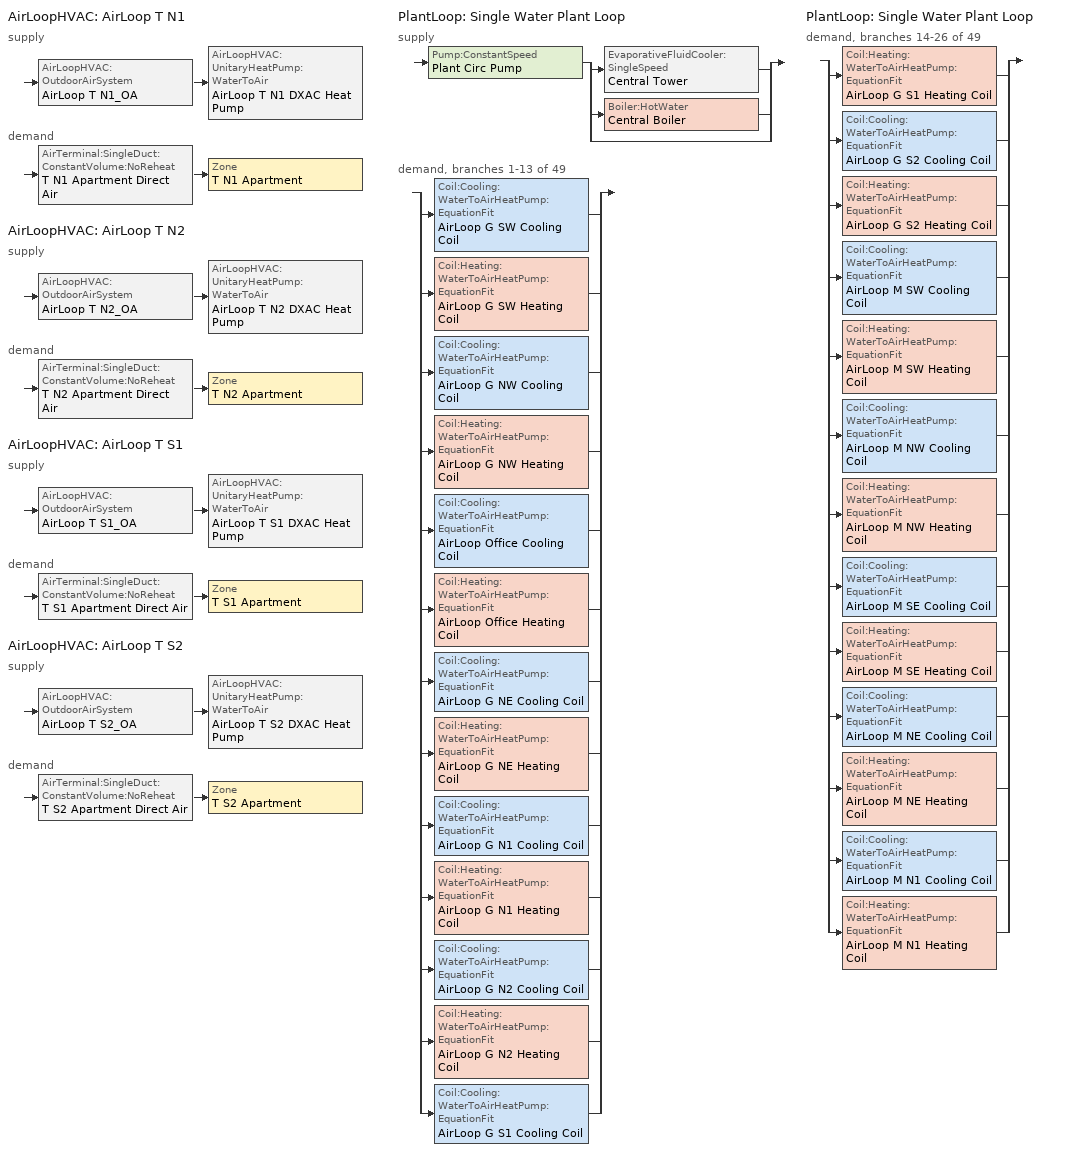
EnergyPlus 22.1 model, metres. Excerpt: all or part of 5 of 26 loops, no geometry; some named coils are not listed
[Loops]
AirLoopHVAC 'AirLoop T N1'
 supply: AirLoopHVAC:OutdoorAirSystem 'AirLoop T N1_OA' > AirLoopHVAC:UnitaryHeatPump:WaterToAir 'AirLoop T N1 DXAC Heat Pump'
 demand: AirTerminal:SingleDuct:ConstantVolume:NoReheat 'T N1 Apartment Direct Air' > Zone 'T N1 Apartment'
AirLoopHVAC 'AirLoop T N2'
 supply: AirLoopHVAC:OutdoorAirSystem 'AirLoop T N2_OA' > AirLoopHVAC:UnitaryHeatPump:WaterToAir 'AirLoop T N2 DXAC Heat Pump'
 demand: AirTerminal:SingleDuct:ConstantVolume:NoReheat 'T N2 Apartment Direct Air' > Zone 'T N2 Apartment'
AirLoopHVAC 'AirLoop T S1'
 supply: AirLoopHVAC:OutdoorAirSystem 'AirLoop T S1_OA' > AirLoopHVAC:UnitaryHeatPump:WaterToAir 'AirLoop T S1 DXAC Heat Pump'
 demand: AirTerminal:SingleDuct:ConstantVolume:NoReheat 'T S1 Apartment Direct Air' > Zone 'T S1 Apartment'
AirLoopHVAC 'AirLoop T S2'
 supply: AirLoopHVAC:OutdoorAirSystem 'AirLoop T S2_OA' > AirLoopHVAC:UnitaryHeatPump:WaterToAir 'AirLoop T S2 DXAC Heat Pump'
 demand: AirTerminal:SingleDuct:ConstantVolume:NoReheat 'T S2 Apartment Direct Air' > Zone 'T S2 Apartment'
PlantLoop 'Single Water Plant Loop'
 supply: Pump:ConstantSpeed 'Plant Circ Pump' > split
  | EvaporativeFluidCooler:SingleSpeed 'Central Tower'
  | Boiler:HotWater 'Central Boiler'
  | bypass
 demand, branches 1-13 of 49: split
  | Coil:Cooling:WaterToAirHeatPump:EquationFit 'AirLoop G SW Cooling Coil'
  | Coil:Heating:WaterToAirHeatPump:EquationFit 'AirLoop G SW Heating Coil'
  | Coil:Cooling:WaterToAirHeatPump:EquationFit 'AirLoop G NW Cooling Coil'
  | Coil:Heating:WaterToAirHeatPump:EquationFit 'AirLoop G NW Heating Coil'
  | Coil:Cooling:WaterToAirHeatPump:EquationFit 'AirLoop Office Cooling Coil'
  | Coil:Heating:WaterToAirHeatPump:EquationFit 'AirLoop Office Heating Coil'
  | Coil:Cooling:WaterToAirHeatPump:EquationFit 'AirLoop G NE Cooling Coil'
  | Coil:Heating:WaterToAirHeatPump:EquationFit 'AirLoop G NE Heating Coil'
  | Coil:Cooling:WaterToAirHeatPump:EquationFit 'AirLoop G N1 Cooling Coil'
  | Coil:Heating:WaterToAirHeatPump:EquationFit 'AirLoop G N1 Heating Coil'
  | Coil:Cooling:WaterToAirHeatPump:EquationFit 'AirLoop G N2 Cooling Coil'
  | Coil:Heating:WaterToAirHeatPump:EquationFit 'AirLoop G N2 Heating Coil'
  | Coil:Cooling:WaterToAirHeatPump:EquationFit 'AirLoop G S1 Cooling Coil'
PlantLoop 'Single Water Plant Loop'
 demand, branches 14-26 of 49: split
  | Coil:Heating:WaterToAirHeatPump:EquationFit 'AirLoop G S1 Heating Coil'
  | Coil:Cooling:WaterToAirHeatPump:EquationFit 'AirLoop G S2 Cooling Coil'
  | Coil:Heating:WaterToAirHeatPump:EquationFit 'AirLoop G S2 Heating Coil'
  | Coil:Cooling:WaterToAirHeatPump:EquationFit 'AirLoop M SW Cooling Coil'
  | Coil:Heating:WaterToAirHeatPump:EquationFit 'AirLoop M SW Heating Coil'
  | Coil:Cooling:WaterToAirHeatPump:EquationFit 'AirLoop M NW Cooling Coil'
  | Coil:Heating:WaterToAirHeatPump:EquationFit 'AirLoop M NW Heating Coil'
  | Coil:Cooling:WaterToAirHeatPump:EquationFit 'AirLoop M SE Cooling Coil'
  | Coil:Heating:WaterToAirHeatPump:EquationFit 'AirLoop M SE Heating Coil'
  | Coil:Cooling:WaterToAirHeatPump:EquationFit 'AirLoop M NE Cooling Coil'
  | Coil:Heating:WaterToAirHeatPump:EquationFit 'AirLoop M NE Heating Coil'
  | Coil:Cooling:WaterToAirHeatPump:EquationFit 'AirLoop M N1 Cooling Coil'
  | Coil:Heating:WaterToAirHeatPump:EquationFit 'AirLoop M N1 Heating Coil'
[EnergyManagementSystem:Sensor]
BoilerPLR: Output:Variable or Output:Meter Index Key=Central Boiler; Output:Variable or Output:Meter=Boiler Part Load Ratio
[ThermostatSetpoint:SingleHeating]
AptHeatingSetPoint: Setpoint Temperature Schedule=HTGSETP_APT_SCH
[ThermostatSetpoint:SingleCooling]
AptCoolingSetPoint: Setpoint Temperature Schedule=CLGSETP_APT_SCH
[ThermostatSetpoint:DualSetpoint]
Name | Heating Setpoint Temperature Schedule | Cooling Setpoint Temperature Schedule
S Apartment Dual SP Control | S HTGSETP_APT_SCH | S CLGSETP_APT_SCH
N Apartment Dual SP Control | N HTGSETP_APT_SCH | N CLGSETP_APT_SCH
[Sizing:Plant]
Single Water Plant Loop: Loop Type=Heating; Design Loop Exit Temperature {C}=30; Loop Design Temperature Difference {deltaC}=11
[PlantLoop]
Single Water Plant Loop: Fluid Type=Water; Plant Equipment Operation Scheme=Plant Loop Operation; Maximum Loop Temperature {C}=35; Minimum Loop Temperature {C}=10; Maximum Loop Flow Rate {m3/s}=autosize; Minimum Loop Flow Rate {m3/s}=0; Plant Loop Volume {m3}=autocalculate; Load Distribution Scheme=SequentialLoad; Plant Loop Demand Calculation Scheme=DualSetpointDeadband
[PlantEquipmentOperationSchemes]
Plant Loop Operation: Control Scheme 1=WSHPPlant Heat Operation Scheme; Control Scheme 1 Schedule=Always_On; Control Scheme 2=WSHPPlant Cool Operation Scheme; Control Scheme 2 Schedule=Always_On
[PlantEquipmentOperation:HeatingLoad]
WSHPPlant Heat Operation Scheme: Load Range 1 Lower Limit {W}=0; Load Range 1 Upper Limit {W}=1000000000000000; Range 1 Equipment List=WSHPPlant Heating Equipment
[PlantEquipmentList]
WSHPPlant Heating Equipment: Central Boiler
WSHPPlant Cooling Equipment: Central Tower
[PlantEquipmentOperation:CoolingLoad]
WSHPPlant Cool Operation Scheme: Load Range 1 Lower Limit {W}=0; Load Range 1 Upper Limit {W}=1000000000000000; Range 1 Equipment List=WSHPPlant Cooling Equipment
[SetpointManager:Scheduled:DualSetpoint] Control Variable=Temperature; High Setpoint Schedule=PLANT LOOP HIGH TEMP SCHEDULE; Low Setpoint Schedule=PLANT LOOP LOW TEMP SCHEDULE
Name | Setpoint Node or NodeList
Water Loop Setpoint Manager new | CENTRAL TOWER OUTLET NODE
Water Loop Setpoint Manager new 2 | CENTRAL BOILER OUTLET NODE
Water Loop Setpoint Manager | Plant Supply Outlet Node
[EvaporativeFluidCooler:SingleSpeed]
Central Tower: Design Air Flow Rate {m3/s}=autosize; Design Air Flow Rate Fan Power {W}=autosize; Design Spray Water Flow Rate {m3/s}=0.002208; Performance Input Method=UFactorTimesAreaAndDesignWaterFlowRate; Heat Rejection Capacity and Nominal Capacity Sizing Ratio=1.25; Design Air Flow Rate U-factor Times Area Value {W/K}=autosize; Design Water Flow Rate {m3/s}=autosize
[Pump:ConstantSpeed]
Plant Circ Pump: Design Flow Rate {m3/s}=autosize; Design Pump Head {Pa}=179045; Design Power Consumption {W}=autosize; Motor Efficiency=0.9; Fraction of Motor Inefficiencies to Fluid Stream=0; Pump Control Type=Intermittent
[Boiler:HotWater]
Central Boiler: Fuel Type=NaturalGas; Nominal Capacity {W}=551713; Nominal Thermal Efficiency=0.8; Efficiency Curve Temperature Evaluation Variable=LeavingBoiler; Normalized Boiler Efficiency Curve=Central Boiler Efficiency Curve; Design Water Flow Rate {m3/s}=autosize; Minimum Part Load Ratio=0; Maximum Part Load Ratio=1.2; Optimum Part Load Ratio=1; Water Outlet Upper Temperature Limit {C}=95; Boiler Flow Mode=ConstantFlow
[Sizing:Zone] Zone Cooling Design Supply Air Temperature Input Method=SupplyAirTemperature; Zone Cooling Design Supply Air Temperature {C}=14; Zone Heating Design Supply Air Temperature Input Method=SupplyAirTemperature; Zone Heating Design Supply Air Temperature {C}=40; Zone Cooling Design Supply Air Humidity Ratio {kg-H2O/kg-air}=0.008; Zone Heating Design Supply Air Humidity Ratio {kgWater/kgDryAir}=0.008; Cooling Design Air Flow Method=DesignDay; Cooling Design Air Flow Rate {m3/s}=0; Cooling Minimum Air Flow Fraction=0; Heating Design Air Flow Method=DesignDay; Heating Design Air Flow Rate {m3/s}=0
Name | Design Specification Outdoor Air Object
T N1 Apartment | SZ DSOA T N1 Apartment
T N2 Apartment | SZ DSOA T N2 Apartment
T S1 Apartment | SZ DSOA T S1 Apartment
T S2 Apartment | SZ DSOA T S2 Apartment
[DesignSpecification:OutdoorAir] Outdoor Air Method=Flow/Area; Outdoor Air Flow per Zone Floor Area {m3/s-m2}=0.000294105
SZ DSOA T N1 Apartment; SZ DSOA T N2 Apartment; SZ DSOA T S1 Apartment; SZ DSOA T S2 Apartment
[ZoneControl:Thermostat]
T N1 Apartment Thermostat: T N1 Apartment, ZONE CONTROL TYPE SCHED, AptCoolingSetPoint, AptHeatingSetPoint, N Apartment Dual SP Control
T N2 Apartment Thermostat: T N2 Apartment, ZONE CONTROL TYPE SCHED, AptCoolingSetPoint, AptHeatingSetPoint, N Apartment Dual SP Control
T S1 Apartment Thermostat: T S1 Apartment, ZONE CONTROL TYPE SCHED, AptCoolingSetPoint, AptHeatingSetPoint, S Apartment Dual SP Control
T S2 Apartment Thermostat: T S2 Apartment, ZONE CONTROL TYPE SCHED, AptCoolingSetPoint, AptHeatingSetPoint, S Apartment Dual SP Control
[Coil:Cooling:WaterToAirHeatPump:EquationFit] Rated Air Flow Rate {m3/s}=autosize; Rated Water Flow Rate {m3/s}=autosize; Gross Rated Total Cooling Capacity {W}=autosize; Gross Rated Sensible Cooling Capacity {W}=autosize; Gross Rated Cooling COP=4.46473; Total Cooling Capacity Curve=WSHP_CoolCapCurveTot; Sensible Cooling Capacity Curve=WSHP_CoolCapCurveSens; Cooling Power Consumption Curve=WSHP_CoolPowerCurve; Nominal Time for Condensate Removal to Begin {s}=0; Ratio of Initial Moisture Evaporation Rate and Steady State Latent Capacity=0
AirLoop G SW Cooling Coil; AirLoop G NW Cooling Coil; AirLoop Office Cooling Coil; AirLoop G NE Cooling Coil; AirLoop G N1 Cooling Coil; AirLoop G N2 Cooling Coil; AirLoop G S1 Cooling Coil; AirLoop G S2 Cooling Coil; AirLoop M SW Cooling Coil; AirLoop M NW Cooling Coil; AirLoop M SE Cooling Coil; AirLoop M NE Cooling Coil; AirLoop M N1 Cooling Coil
[Coil:Heating:WaterToAirHeatPump:EquationFit] Rated Air Flow Rate {m3/s}=autosize; Rated Water Flow Rate {m3/s}=autosize; Gross Rated Heating Capacity {W}=autosize; Gross Rated Heating COP=4.3; Heating Capacity Curve=WSHP_HeatCapCurve; Heating Power Consumption Curve=WSHP_HeatPowerCurve
AirLoop G SW Heating Coil; AirLoop G NW Heating Coil; AirLoop Office Heating Coil; AirLoop G NE Heating Coil; AirLoop G N1 Heating Coil; AirLoop G N2 Heating Coil; AirLoop G S1 Heating Coil; AirLoop G S2 Heating Coil; AirLoop M SW Heating Coil; AirLoop M NW Heating Coil; AirLoop M SE Heating Coil; AirLoop M NE Heating Coil; AirLoop M N1 Heating Coil
[Sizing:System] Type of Load to Size On=Sensible; Design Outdoor Air Flow Rate {m3/s}=AUTOSIZE; Central Heating Maximum System Air Flow Ratio=1; Preheat Design Temperature {C}=7; Preheat Design Humidity Ratio {kgWater/kgDryAir}=0.008; Precool Design Temperature {C}=14; Precool Design Humidity Ratio {kgWater/kgDryAir}=0.008; Central Cooling Design Supply Air Temperature {C}=14; Central Heating Design Supply Air Temperature {C}=40; Type of Zone Sum to Use=NonCoincident; 100% Outdoor Air in Cooling=No; 100% Outdoor Air in Heating=No; Central Cooling Design Supply Air Humidity Ratio {kgWater/kgDryAir}=0.008; Central Heating Design Supply Air Humidity Ratio {kgWater/kgDryAir}=0.008; Cooling Supply Air Flow Rate Method=DesignDay; Cooling Supply Air Flow Rate {m3/s}=0; Heating Supply Air Flow Rate Method=DesignDay; Heating Supply Air Flow Rate {m3/s}=0; System Outdoor Air Method=ZoneSum; Zone Maximum Outdoor Air Fraction=1; Cooling Design Capacity Method=CoolingDesignCapacity; Cooling Design Capacity {W}=autosize; Heating Design Capacity Method=HeatingDesignCapacity; Heating Design Capacity {W}=autosize; Central Cooling Capacity Control Method=OnOff
AirLoop T N1; AirLoop T N2; AirLoop T S1; AirLoop T S2
[AirTerminal:SingleDuct:ConstantVolume:NoReheat] Availability Schedule=All On; Maximum Air Flow Rate {m3/s}=AUTOSIZE
T N1 Apartment Direct Air; T N2 Apartment Direct Air; T S1 Apartment Direct Air; T S2 Apartment Direct Air
[Zone equipment]
T N1 Apartment: T N1 Apartment ERV, T N1 Apartment Direct Air
T N2 Apartment: T N2 Apartment ERV, T N2 Apartment Direct Air
T S1 Apartment: T S1 Apartment ERV, T S1 Apartment Direct Air
T S2 Apartment: T S2 Apartment ERV, T S2 Apartment Direct Air
[Fan:OnOff] Availability Schedule=All On; Maximum Flow Rate {m3/s}=autosize; Motor In Airstream Fraction=1
Name | Fan Total Efficiency | Pressure Rise {Pa} | Motor Efficiency
AirLoop T N1 Supply Fan; AirLoop T N2 Supply Fan; AirLoop T S1 Supply Fan; AirLoop T S2 Supply Fan | 0.55575 | 622.5 | 0.855
T N1 Apartment ERV Sup Fan; T N1 Apartment ERV Exh Fan; T N2 Apartment ERV Sup Fan; T N2 Apartment ERV Exh Fan; T S1 Apartment ERV Sup Fan; T S1 Apartment ERV Exh Fan; T S2 Apartment ERV Sup Fan; T S2 Apartment ERV Exh Fan | 0.303158 | 233.6875 | 0.48
[Coil:Heating:Electric] Availability Schedule=All On; Efficiency=1; Nominal Capacity {W}=autosize
AirLoop T N1_SuppHeatCoil; AirLoop T N2_SuppHeatCoil; AirLoop T S1_SuppHeatCoil; AirLoop T S2_SuppHeatCoil
[AirLoopHVAC:UnitaryHeatPump:WaterToAir] Availability Schedule=All On; Supply Air Flow Rate {m3/s}=autosize; Heating Convergence=0.001; Cooling Convergence=0.001; Maximum Cycling Rate {cycles/hr}=2.5; Heat Pump Time Constant {s}=60; Fraction of On-Cycle Power Use=0.01; Heat Pump Fan Delay Time {s}=60; Maximum Supply Air Temperature from Supplemental Heater {C}=50; Fan Placement=BlowThrough; Supply Air Fan Operating Mode Schedule=All Off
Name | Controlling Zone or Thermostat Location | Supply Fan | Heating Coil | Cooling Coil | Supplemental Heating Coil
AirLoop T N1 DXAC Heat Pump | T N1 Apartment | AirLoop T N1 Supply Fan | AirLoop T N1 Heating Coil | AirLoop T N1 Cooling Coil | AirLoop T N1_SuppHeatCoil
AirLoop T N2 DXAC Heat Pump | T N2 Apartment | AirLoop T N2 Supply Fan | AirLoop T N2 Heating Coil | AirLoop T N2 Cooling Coil | AirLoop T N2_SuppHeatCoil
AirLoop T S1 DXAC Heat Pump | T S1 Apartment | AirLoop T S1 Supply Fan | AirLoop T S1 Heating Coil | AirLoop T S1 Cooling Coil | AirLoop T S1_SuppHeatCoil
AirLoop T S2 DXAC Heat Pump | T S2 Apartment | AirLoop T S2 Supply Fan | AirLoop T S2 Heating Coil | AirLoop T S2 Cooling Coil | AirLoop T S2_SuppHeatCoil
[Controller:OutdoorAir] Minimum Outdoor Air Flow Rate {m3/s}=AUTOSIZE; Maximum Outdoor Air Flow Rate {m3/s}=AUTOSIZE; Economizer Control Type=NoEconomizer; Economizer Control Action Type=ModulateFlow; Lockout Type=LockoutWithHeating; Minimum Limit Type=FixedMinimum; Minimum Outdoor Air Schedule=All Off; Heat Recovery Bypass Control Type=BypassWhenWithinEconomizerLimits
AirLoop T N1_OA_Controller; AirLoop T N2_OA_Controller; AirLoop T S1_OA_Controller; AirLoop T S2_OA_Controller
[AirLoopHVAC] Design Supply Air Flow Rate {m3/s}=AUTOSIZE
AirLoop T N1; AirLoop T N2; AirLoop T S1; AirLoop T S2
[ZoneHVAC:EnergyRecoveryVentilator] Availability Schedule=All On; Supply Air Flow Rate {m3/s}=autosize; Exhaust Air Flow Rate {m3/s}=autosize; Ventilation Rate per Unit Floor Area=0.000294105
Name | Heat Exchanger | Supply Air Fan | Exhaust Air Fan | ERV controller
T N1 Apartment ERV | T N1 Apartment OA Heat Exchanger | T N1 Apartment ERV Sup Fan | T N1 Apartment ERV Exh Fan | T N1 Apartment ERV Ctrl
T N2 Apartment ERV | T N2 Apartment OA Heat Exchanger | T N2 Apartment ERV Sup Fan | T N2 Apartment ERV Exh Fan | T N2 Apartment ERV Ctrl
T S1 Apartment ERV | T S1 Apartment OA Heat Exchanger | T S1 Apartment ERV Sup Fan | T S1 Apartment ERV Exh Fan | T S1 Apartment ERV Ctrl
T S2 Apartment ERV | T S2 Apartment OA Heat Exchanger | T S2 Apartment ERV Sup Fan | T S2 Apartment ERV Exh Fan | T S2 Apartment ERV Ctrl
[ZoneHVAC:EnergyRecoveryVentilator:Controller] Exhaust Air Temperature Limit=NoExhaustAirTemperatureLimit; Exhaust Air Enthalpy Limit=NoExhaustAirEnthalpyLimit; High Humidity Control Flag=No; High Humidity Outdoor Air Flow Ratio=1; Control High Indoor Humidity Based on Outdoor Humidity ratio=No
T N1 Apartment ERV Ctrl; T N2 Apartment ERV Ctrl; T S1 Apartment ERV Ctrl; T S2 Apartment ERV Ctrl
[HeatExchanger:AirToAir:SensibleAndLatent] Availability Schedule=AllOn_Except_DD; Nominal Supply Air Flow Rate {m3/s}=AUTOSIZE; Sensible Effectiveness at 100% Heating Air Flow=0; Latent Effectiveness at 100% Heating Air Flow=0; Sensible Effectiveness at 75% Heating Air Flow=0; Latent Effectiveness at 75% Heating Air Flow=0; Sensible Effectiveness at 100% Cooling Air Flow=0; Latent Effectiveness at 100% Cooling Air Flow=0; Sensible Effectiveness at 75% Cooling Air Flow=0; Latent Effectiveness at 75% Cooling Air Flow=0; Nominal Electric Power {W}=0; Supply Air Outlet Temperature Control=No; Heat Exchanger Type=Rotary; Frost Control Type=ExhaustOnly; Threshold Temperature {C}=-23.3; Initial Defrost Time Fraction=0.167; Rate of Defrost Time Fraction Increase {1/K}=1.44
T N1 Apartment OA Heat Exchanger; T N2 Apartment OA Heat Exchanger; T S1 Apartment OA Heat Exchanger; T S2 Apartment OA Heat Exchanger
[Schedule:Compact]
HTGSETP_APT_SCH; N HTGSETP_APT_SCH: THROUGH: 12/31, FOR:AllDays, UNTIL: 24:00, 21.7
CLGSETP_APT_SCH; N CLGSETP_APT_SCH: THROUGH: 12/31, For: SummerDesignDay, Until: 9:00, 24.4, Until: 18:00, 27.1778, Until: 24:00, 24.4, FOR:AllOtherDays, UNTIL: 24:00, 24.4
S HTGSETP_APT_SCH: THROUGH: 12/31, For: Weekday, Until: 9:00, 21.7, Until: 17:00, 21.7, Until: 24:00, 21.7, For: Weekend AllOtherDays, UNTIL: 24:00, 21.7
S CLGSETP_APT_SCH: THROUGH: 12/31, For: Weekday SummerDesignDay, Until: 9:00, 24.4, Until: 17:00, 24.4, Until: 24:00, 24.4, For: Weekend AllOtherDays, UNTIL: 24:00, 24.4
All Off: Through: 12/31, For: AllDays, Until: 24:00, 0
All On; ALWAYS_ON: Through: 12/31, For: AllDays, Until: 24:00, 1
AllOn_Except_DD: Through: 12/31, For: SummerDesignDay, Until: 24:00, 0, For: WinterDesignDay, Until: 24:00, 0, For: AllOtherDays, Until: 24:00, 1
ZONE CONTROL TYPE SCHED: Through: 12/31, For: SummerDesignDay, Until: 24:00, 2, For: WinterDesignDay, Until: 24:00, 1, For: Weekdays Weekends Holidays Customday1 Customday2 AllOtherDays, Until: 24:00, 4
PLANT LOOP HIGH TEMP SCHEDULE: Through: 12/31, For: Alldays, Until: 24:00, 30
PLANT LOOP LOW TEMP SCHEDULE: Through: 12/31, For: Alldays, Until: 24:00, 20
[Curve:QuadLinear] Minimum Value of w=-100; Maximum Value of w=100; Minimum Value of x=-100; Maximum Value of x=100; Minimum Value of y=-100; Maximum Value of y=100; Minimum Value of z=-100; Maximum Value of z=100
Name | Coefficient1 Constant | Coefficient2 w | Coefficient3 x | Coefficient4 y | Coefficient5 z
WSHP_CoolCapCurveTot | -4.30267 | 7.18537 | -2.23947 | 0.139996 | 0.10266
WSHP_CoolPowerCurve | -5.67776 | 0.438988 | 5.84528 | 0.141606 | -0.168728
WSHP_HeatCapCurve | 0.237847 | -3.35824 | 3.8064 | 0.1792 | 0.128607
WSHP_HeatPowerCurve | -3.79176 | 3.38799 | 1.50226 | -0.177654 | -0.10308
[Curve:QuintLinear]
WSHP_CoolCapCurveSens: Coefficient1 Constant=6.00194; Coefficient2 v=22.6301; Coefficient3 w=-26.7961; Coefficient4 x=-1.72375; Coefficient5 y=0.490645; Coefficient6 z=0.0693119; Minimum Value of v=-100; Maximum Value of v=100; Minimum Value of w=-100; Maximum Value of w=100; Minimum Value of x=-100; Maximum Value of x=100; Minimum Value of y=-100; Maximum Value of y=100; Minimum Value of z=-100; Maximum Value of z=100
[Curve:Quadratic]
Central Boiler Efficiency Curve: Coefficient1 Constant=1; Coefficient2 x=0; Coefficient3 x**2=0; Minimum Value of x=0; Maximum Value of x=1
